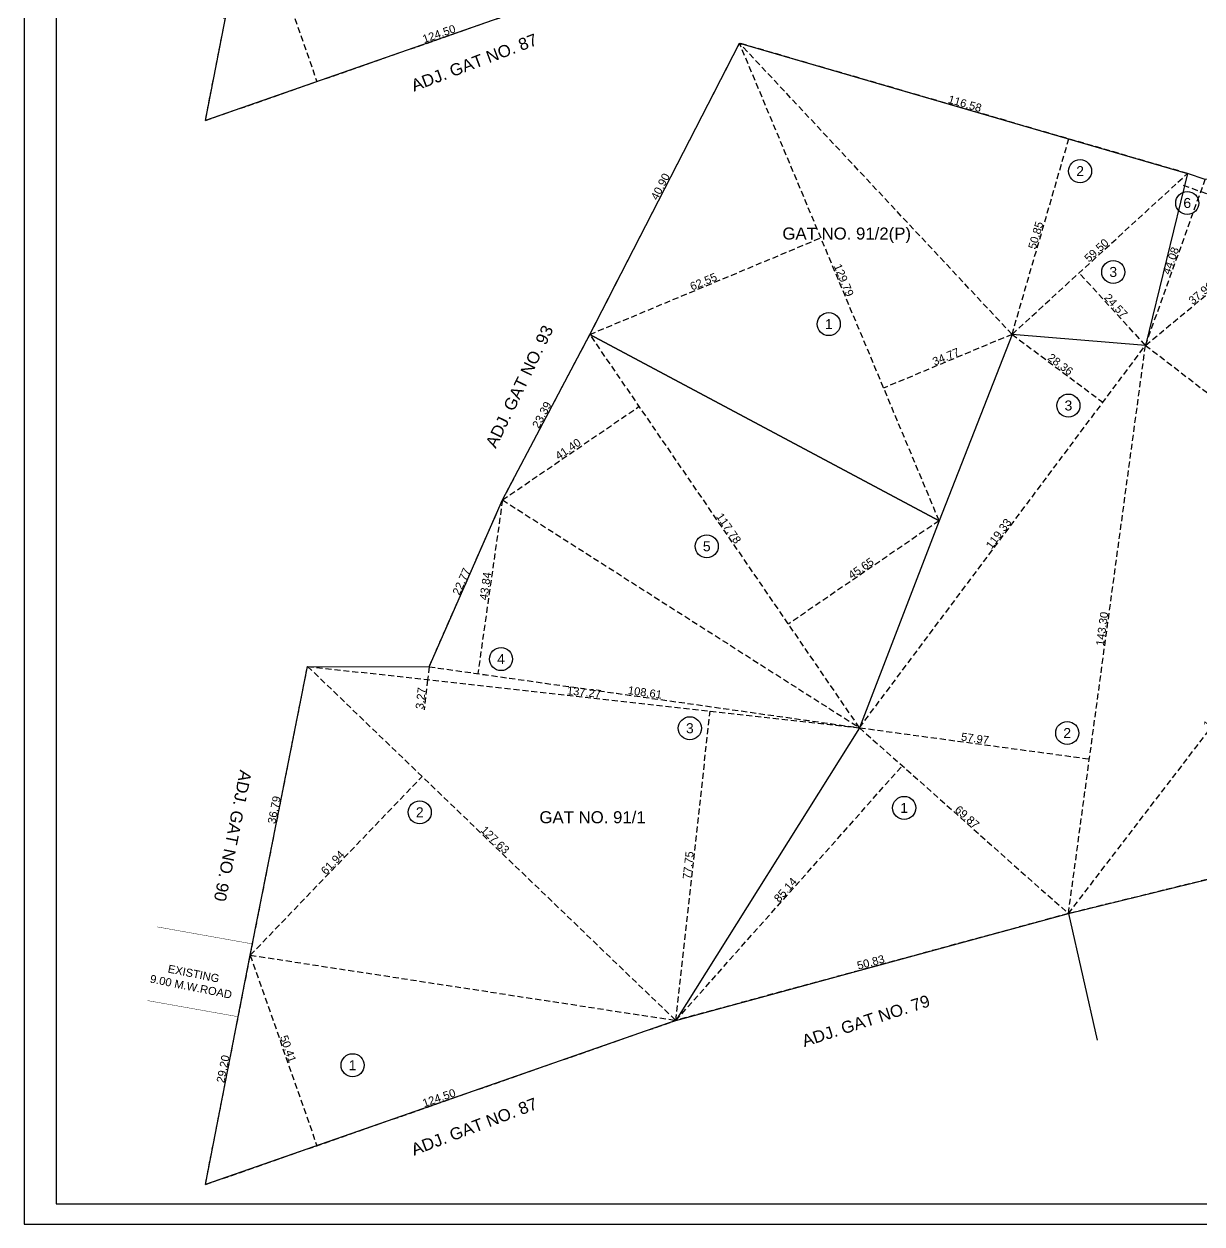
# Model space of a CAD drawing. Header units: millimetres. Extents: x 9625 to 10808, y -1607 to -1252.
# Drawn here: x 9625.4 to 9772.5, y -1607.2 to -1457.3 of the extents above; entities that cross this region are included whole.
import ezdxf
from ezdxf.enums import TextEntityAlignment as Align

# ---------------------------------------------------------------- set-up
doc = ezdxf.new("R2010")
doc.units = ezdxf.units.MM
doc.header["$LTSCALE"] = 3
doc.header["$MEASUREMENT"] = 0
doc.header["$PDMODE"] = 35
doc.header["$PDSIZE"] = 1
doc.linetypes.add('HIDDEN', pattern=[0.375, 0.25, -0.125])
doc.layers.get('Defpoints').update_dxf_attribs({"linetype": 'HIDDEN'})
for name, color, linetype in [('DIM', 8, 'HIDDEN'), ('PLOT TEXT', 3, 'Continuous'), ('ROAD1', 4, 'Continuous'), ('Text', 3, 'Continuous'), ('TEXT-1', 3, 'Continuous'), ('WALL', 6, 'Continuous')]:
    doc.layers.add(name, color=color, linetype=linetype)
doc.styles.add('ARIAL', font='arial.ttf')
doc.styles.get("Standard").update_dxf_attribs({"font": 'arial.ttf'})
doc.dimstyles.new('ISO-25', dxfattribs={"dimtxt": 1, "dimasz": 1, "dimexe": 0, "dimexo": 0, "dimgap": 0.1, "dimtad": 1, "dimzin": 0, "dimdsep": 46, "dimtxsty": 'Standard', "dimblk": 'NONE', "dimcen": 2.5, "dimse1": 1, "dimse2": 1, "dimclrd": 256, "dimclre": 256, "dimclrt": 3, "dimadec": 0, "dimazin": 0, "dimtfac": 1, "dimtmove": 0, "dimatfit": 3, "dimfxl": 1, "dimarcsym": 0})

# ---------------------------------------------------------------- blocks, each defined once
blk = doc.blocks.new('*D1851')
at = {"layer": 'Defpoints', "color": 0}
for p in [(9653.66, -1440.69), (9653.66, -1440.69), (9648.04, -1469.35)]:
    blk.add_point(p, dxfattribs=at)
at = {"layer": 'DIM', "lineweight": -2}
blk.add_line((9648.04, -1469.35), (9653.66, -1440.69), dxfattribs=at)
at = {"layer": 'DIM', "color": 3, "insert": (9650.25, -1454.9), "char_height": 1, "attachment_point": 5, "rotation": 78.912}
blk.add_mtext('29.20', dxfattribs=at)
blk = doc.blocks.new('_None')
blk = doc.blocks.new('*D1787')
at = {"layer": 'Defpoints', "color": 0}
for p in [(9653.66, -1440.69), (9661.97, -1464.49), (9661.97, -1464.49)]:
    blk.add_point(p, dxfattribs=at)
at = {"layer": 'DIM', "lineweight": -2}
blk.add_line((9653.66, -1440.69), (9661.97, -1464.49), dxfattribs=at)
at = {"layer": 'DIM', "color": 3, "insert": (9658.39, -1452.39), "char_height": 1, "attachment_point": 5, "rotation": 289.2414}
blk.add_mtext('50.41', dxfattribs=at)
blk = doc.blocks.new('*D1786')
at = {"layer": 'Defpoints', "color": 0}
for p in [(9706.81, -1448.84), (9706.81, -1448.84), (9648.04, -1469.35)]:
    blk.add_point(p, dxfattribs=at)
at = {"layer": 'DIM', "lineweight": -2}
blk.add_line((9648.04, -1469.35), (9706.81, -1448.84), dxfattribs=at)
at = {"layer": 'DIM', "color": 3, "insert": (9677.23, -1458.52), "char_height": 1, "attachment_point": 5, "rotation": 19.2414}
blk.add_mtext('124.50', dxfattribs=at)
blk = doc.blocks.new('*D1785')
at = {"layer": 'Defpoints', "color": 0}
for p in [(9660.81, -1537.55), (9660.81, -1537.55), (9653.66, -1573.64)]:
    blk.add_point(p, dxfattribs=at)
at = {"layer": 'DIM', "lineweight": -2}
blk.add_line((9653.66, -1573.64), (9660.81, -1537.55), dxfattribs=at)
at = {"layer": 'DIM', "color": 3, "insert": (9656.64, -1555.48), "char_height": 1, "attachment_point": 5, "rotation": 78.7886}
blk.add_mtext('36.79', dxfattribs=at)
blk = doc.blocks.new('*D1784')
at = {"layer": 'Defpoints', "color": 0}
for p in [(9653.66, -1573.64), (9653.66, -1573.64), (9648.04, -1602.3)]:
    blk.add_point(p, dxfattribs=at)
at = {"layer": 'DIM', "lineweight": -2}
blk.add_line((9648.04, -1602.3), (9653.66, -1573.64), dxfattribs=at)
at = {"layer": 'DIM', "color": 3, "insert": (9650.25, -1587.85), "char_height": 1, "attachment_point": 5, "rotation": 78.912}
blk.add_mtext('29.20', dxfattribs=at)
blk = doc.blocks.new('*D1783')
at = {"layer": 'Defpoints', "color": 0}
for p in [(9755.86, -1568.44), (9706.81, -1581.79), (9706.81, -1581.79)]:
    blk.add_point(p, dxfattribs=at)
at = {"layer": 'DIM', "lineweight": -2}
blk.add_line((9755.86, -1568.44), (9706.81, -1581.79), dxfattribs=at)
at = {"layer": 'DIM', "color": 3, "insert": (9731.17, -1574.52), "char_height": 1, "attachment_point": 5, "rotation": 15.2187}
blk.add_mtext('50.83', dxfattribs=at)
blk = doc.blocks.new('*D1782')
at = {"layer": 'Defpoints', "color": 0}
for p in [(9833.27, -1549.43), (9755.86, -1568.44), (9755.86, -1568.44)]:
    blk.add_point(p, dxfattribs=at)
at = {"layer": 'DIM', "lineweight": -2}
blk.add_line((9833.27, -1549.43), (9755.86, -1568.44), dxfattribs=at)
at = {"layer": 'DIM', "color": 3, "insert": (9794.42, -1558.34), "char_height": 1, "attachment_point": 5, "rotation": 13.7986}
blk.add_mtext('79.72', dxfattribs=at)
blk = doc.blocks.new('*D1769')
at = {"layer": 'Defpoints', "color": 0}
for p in [(9714.77, -1459.69), (9714.77, -1459.69), (9696.08, -1496.07)]:
    blk.add_point(p, dxfattribs=at)
at = {"layer": 'DIM', "lineweight": -2}
blk.add_line((9696.08, -1496.07), (9714.77, -1459.69), dxfattribs=at)
at = {"layer": 'DIM', "color": 3, "insert": (9704.88, -1477.6), "char_height": 1, "attachment_point": 5, "rotation": 62.803}
blk.add_mtext('40.90', dxfattribs=at)
blk = doc.blocks.new('*D1768')
at = {"layer": 'Defpoints', "color": 0}
for p in [(9696.08, -1496.07), (9696.08, -1496.07), (9685.16, -1516.76)]:
    blk.add_point(p, dxfattribs=at)
at = {"layer": 'DIM', "lineweight": -2}
blk.add_line((9685.16, -1516.76), (9696.08, -1496.07), dxfattribs=at)
at = {"layer": 'DIM', "color": 3, "insert": (9690.08, -1506.13), "char_height": 1, "attachment_point": 5, "rotation": 62.1717}
blk.add_mtext('23.39', dxfattribs=at)
blk = doc.blocks.new('*D1767')
at = {"layer": 'Defpoints', "color": 0}
for p in [(9685.16, -1516.76), (9685.16, -1516.76), (9675.99, -1537.6)]:
    blk.add_point(p, dxfattribs=at)
at = {"layer": 'DIM', "lineweight": -2}
blk.add_line((9675.99, -1537.6), (9685.16, -1516.76), dxfattribs=at)
at = {"layer": 'DIM', "color": 3, "insert": (9680.03, -1526.94), "char_height": 1, "attachment_point": 5, "rotation": 66.2555}
blk.add_mtext('22.77', dxfattribs=at)
blk = doc.blocks.new('*D491')
at = {"layer": 'Defpoints', "color": 0}
for p in [(9780.1, -1485.32), (9780.1, -1485.32), (9765.49, -1497.44)]:
    blk.add_point(p, dxfattribs=at)
at = {"layer": 'DIM', "lineweight": -2}
blk.add_line((9765.49, -1497.44), (9780.1, -1485.32), dxfattribs=at)
at = {"layer": 'DIM', "color": 3, "insert": (9772.41, -1490.91), "char_height": 1, "attachment_point": 5, "rotation": 39.6728}
blk.add_mtext('37.96', dxfattribs=at)
blk = doc.blocks.new('*D489')
at = {"layer": 'Defpoints', "color": 0}
for p in [(9793.71, -1519.09), (9793.71, -1519.09), (9755.86, -1568.44)]:
    blk.add_point(p, dxfattribs=at)
at = {"layer": 'DIM', "lineweight": -2}
blk.add_line((9755.86, -1568.44), (9793.71, -1519.09), dxfattribs=at)
at = {"layer": 'DIM', "color": 3, "insert": (9774.31, -1543.4), "char_height": 1, "attachment_point": 5, "rotation": 52.5118}
blk.add_mtext('124.41', dxfattribs=at)
blk = doc.blocks.new('*D488')
at = {"layer": 'Defpoints', "color": 0}
for p in [(9765.49, -1497.44), (9833.27, -1549.43), (9833.27, -1549.43)]:
    blk.add_point(p, dxfattribs=at)
at = {"layer": 'DIM', "lineweight": -2}
blk.add_line((9765.49, -1497.44), (9833.27, -1549.43), dxfattribs=at)
at = {"layer": 'DIM', "color": 3, "insert": (9799.76, -1522.95), "char_height": 1, "attachment_point": 5, "rotation": 322.5118}
blk.add_mtext('170.84', dxfattribs=at)
blk = doc.blocks.new('*D487')
at = {"layer": 'Defpoints', "color": 0}
for p in [(9770.75, -1475.96), (9772.93, -1476.75), (9772.4, -1478.23)]:
    blk.add_point(p, dxfattribs=at)
at = {"layer": 'DIM', "lineweight": -2}
for p, q in [((9770.21, -1477.44), (9772.4, -1478.23)), ((9772.4, -1478.23), (9776.02, -1479.53))]:
    blk.add_line(p, q, dxfattribs=at)
at = {"layer": 'DIM', "color": 3, "insert": (9774.89, -1478.47), "char_height": 1, "attachment_point": 5, "rotation": 340.2228}
blk.add_mtext('4.65', dxfattribs=at)
blk = doc.blocks.new('*D486')
at = {"layer": 'Defpoints', "color": 0}
for p in [(9772.95, -1476.7), (9772.95, -1476.7), (9765.49, -1497.44)]:
    blk.add_point(p, dxfattribs=at)
at = {"layer": 'DIM', "lineweight": -2}
blk.add_line((9765.49, -1497.44), (9772.95, -1476.7), dxfattribs=at)
at = {"layer": 'DIM', "color": 3, "insert": (9768.65, -1486.87), "char_height": 1, "attachment_point": 5, "rotation": 70.2228}
blk.add_mtext('44.08', dxfattribs=at)
blk = doc.blocks.new('*D485')
at = {"layer": 'Defpoints', "color": 0}
for p in [(9729.76, -1545.22), (9758.48, -1549.12), (9758.48, -1549.12)]:
    blk.add_point(p, dxfattribs=at)
at = {"layer": 'DIM', "lineweight": -2}
blk.add_line((9729.76, -1545.22), (9758.48, -1549.12), dxfattribs=at)
at = {"layer": 'DIM', "color": 3, "insert": (9744.2, -1546.56), "char_height": 1, "attachment_point": 5, "rotation": 352.2696}
blk.add_mtext('57.97', dxfattribs=at)
blk = doc.blocks.new('*D484')
at = {"layer": 'Defpoints', "color": 0}
for p in [(9765.49, -1497.44), (9765.49, -1497.44), (9755.86, -1568.44)]:
    blk.add_point(p, dxfattribs=at)
at = {"layer": 'DIM', "lineweight": -2}
blk.add_line((9755.86, -1568.44), (9765.49, -1497.44), dxfattribs=at)
at = {"layer": 'DIM', "color": 3, "insert": (9760.07, -1532.86), "char_height": 1, "attachment_point": 5, "rotation": 82.2696}
blk.add_mtext('143.30', dxfattribs=at)
blk = doc.blocks.new('*D483')
at = {"layer": 'Defpoints', "color": 0}
for p in [(9748.82, -1496.07), (9760.17, -1504.56), (9760.17, -1504.56)]:
    blk.add_point(p, dxfattribs=at)
at = {"layer": 'DIM', "lineweight": -2}
blk.add_line((9748.82, -1496.07), (9760.17, -1504.56), dxfattribs=at)
at = {"layer": 'DIM', "color": 3, "insert": (9754.86, -1499.82), "char_height": 1, "attachment_point": 5, "rotation": 323.2064}
blk.add_mtext('28.36', dxfattribs=at)
blk = doc.blocks.new('*D482')
at = {"layer": 'Defpoints', "color": 0}
for p in [(9765.49, -1497.44), (9765.49, -1497.44), (9729.76, -1545.22)]:
    blk.add_point(p, dxfattribs=at)
at = {"layer": 'DIM', "lineweight": -2}
blk.add_line((9729.76, -1545.22), (9765.49, -1497.44), dxfattribs=at)
at = {"layer": 'DIM', "color": 3, "insert": (9747.14, -1520.97), "char_height": 1, "attachment_point": 5, "rotation": 53.2064}
blk.add_mtext('119.33', dxfattribs=at)
blk = doc.blocks.new('*D481')
at = {"layer": 'Defpoints', "color": 0}
for p in [(9735.11, -1549.98), (9735.11, -1549.98), (9706.81, -1581.79)]:
    blk.add_point(p, dxfattribs=at)
at = {"layer": 'DIM', "lineweight": -2}
blk.add_line((9706.81, -1581.79), (9735.11, -1549.98), dxfattribs=at)
at = {"layer": 'DIM', "color": 3, "insert": (9720.51, -1565.48), "char_height": 1, "attachment_point": 5, "rotation": 48.3342}
blk.add_mtext('85.14', dxfattribs=at)
blk = doc.blocks.new('*D480')
at = {"layer": 'Defpoints', "color": 0}
for p in [(9729.76, -1545.22), (9755.86, -1568.44), (9755.86, -1568.44)]:
    blk.add_point(p, dxfattribs=at)
at = {"layer": 'DIM', "lineweight": -2}
blk.add_line((9729.76, -1545.22), (9755.86, -1568.44), dxfattribs=at)
at = {"layer": 'DIM', "color": 3, "insert": (9743.21, -1556.38), "char_height": 1, "attachment_point": 5, "rotation": 318.3342}
blk.add_mtext('69.87', dxfattribs=at)
blk = doc.blocks.new('*D479')
at = {"layer": 'Defpoints', "color": 0}
for p in [(9724.94, -1484.01), (9724.94, -1484.01), (9696.08, -1496.07)]:
    blk.add_point(p, dxfattribs=at)
at = {"layer": 'DIM', "lineweight": -2}
blk.add_line((9696.08, -1496.07), (9724.94, -1484.01), dxfattribs=at)
at = {"layer": 'DIM', "color": 3, "insert": (9710.27, -1489.48), "char_height": 1, "attachment_point": 5, "rotation": 22.6802}
blk.add_mtext('62.55', dxfattribs=at)
blk = doc.blocks.new('*D478')
at = {"layer": 'Defpoints', "color": 0}
for p in [(9748.82, -1496.07), (9732.78, -1502.77), (9732.78, -1502.77)]:
    blk.add_point(p, dxfattribs=at)
at = {"layer": 'DIM', "lineweight": -2}
blk.add_line((9748.82, -1496.07), (9732.78, -1502.77), dxfattribs=at)
at = {"layer": 'DIM', "color": 3, "insert": (9740.56, -1498.86), "char_height": 1, "attachment_point": 5, "rotation": 22.6802}
blk.add_mtext('34.77', dxfattribs=at)
blk = doc.blocks.new('*D477')
at = {"layer": 'Defpoints', "color": 0}
for p in [(9714.77, -1459.69), (9714.77, -1459.69), (9739.71, -1519.35)]:
    blk.add_point(p, dxfattribs=at)
at = {"layer": 'DIM', "lineweight": -2}
blk.add_line((9739.71, -1519.35), (9714.77, -1459.69), dxfattribs=at)
at = {"layer": 'DIM', "color": 3, "insert": (9727.8, -1489.29), "char_height": 1, "attachment_point": 5, "rotation": 292.6802}
blk.add_mtext('129.79', dxfattribs=at)
blk = doc.blocks.new('*D476')
at = {"layer": 'Defpoints', "color": 0}
for p in [(9755.91, -1471.65), (9755.91, -1471.65), (9748.82, -1496.07)]:
    blk.add_point(p, dxfattribs=at)
at = {"layer": 'DIM', "lineweight": -2}
blk.add_line((9748.82, -1496.07), (9755.91, -1471.65), dxfattribs=at)
at = {"layer": 'DIM', "color": 3, "insert": (9751.78, -1483.69), "char_height": 1, "attachment_point": 5, "rotation": 73.7907}
blk.add_mtext('50.85', dxfattribs=at)
blk = doc.blocks.new('*D475')
at = {"layer": 'Defpoints', "color": 0}
for p in [(9714.77, -1459.69), (9714.77, -1459.69), (9770.75, -1475.96)]:
    blk.add_point(p, dxfattribs=at)
at = {"layer": 'DIM', "lineweight": -2}
blk.add_line((9770.75, -1475.96), (9714.77, -1459.69), dxfattribs=at)
at = {"layer": 'DIM', "color": 3, "insert": (9742.93, -1467.24), "char_height": 1, "attachment_point": 5, "rotation": 343.7907}
blk.add_mtext('116.58', dxfattribs=at)
blk = doc.blocks.new('*D474')
at = {"layer": 'Defpoints', "color": 0}
for p in [(9757.19, -1488.39), (9757.19, -1488.39), (9765.49, -1497.44)]:
    blk.add_point(p, dxfattribs=at)
at = {"layer": 'DIM', "lineweight": -2}
blk.add_line((9765.49, -1497.44), (9757.19, -1488.39), dxfattribs=at)
at = {"layer": 'DIM', "color": 3, "insert": (9761.79, -1492.5), "char_height": 1, "attachment_point": 5, "rotation": 312.5117}
blk.add_mtext('24.57', dxfattribs=at)
blk = doc.blocks.new('*D473')
at = {"layer": 'Defpoints', "color": 0}
for p in [(9770.75, -1475.96), (9770.75, -1475.96), (9748.82, -1496.07)]:
    blk.add_point(p, dxfattribs=at)
at = {"layer": 'DIM', "lineweight": -2}
blk.add_line((9748.82, -1496.07), (9770.75, -1475.96), dxfattribs=at)
at = {"layer": 'DIM', "color": 3, "insert": (9759.37, -1485.57), "char_height": 1, "attachment_point": 5, "rotation": 42.5117}
blk.add_mtext('59.50', dxfattribs=at)
blk = doc.blocks.new('*D472')
at = {"layer": 'Defpoints', "color": 0}
for p in [(9702.24, -1505.06), (9702.24, -1505.06), (9685.16, -1516.76)]:
    blk.add_point(p, dxfattribs=at)
at = {"layer": 'DIM', "lineweight": -2}
blk.add_line((9685.16, -1516.76), (9702.24, -1505.06), dxfattribs=at)
at = {"layer": 'DIM', "color": 3, "insert": (9693.35, -1510.4), "char_height": 1, "attachment_point": 5, "rotation": 34.4225}
blk.add_mtext('41.40', dxfattribs=at)
blk = doc.blocks.new('*D471')
at = {"layer": 'Defpoints', "color": 0}
for p in [(9739.71, -1519.35), (9720.88, -1532.26), (9720.88, -1532.26)]:
    blk.add_point(p, dxfattribs=at)
at = {"layer": 'DIM', "lineweight": -2}
blk.add_line((9739.71, -1519.35), (9720.88, -1532.26), dxfattribs=at)
at = {"layer": 'DIM', "color": 3, "insert": (9729.95, -1525.3), "char_height": 1, "attachment_point": 5, "rotation": 34.4225}
blk.add_mtext('45.65', dxfattribs=at)
blk = doc.blocks.new('*D470')
at = {"layer": 'Defpoints', "color": 0}
for p in [(9696.08, -1496.07), (9696.08, -1496.07), (9729.76, -1545.22)]:
    blk.add_point(p, dxfattribs=at)
at = {"layer": 'DIM', "lineweight": -2}
blk.add_line((9729.76, -1545.22), (9696.08, -1496.07), dxfattribs=at)
at = {"layer": 'DIM', "color": 3, "insert": (9713.42, -1520.3), "char_height": 1, "attachment_point": 5, "rotation": 304.4225}
blk.add_mtext('117.78', dxfattribs=at)
blk = doc.blocks.new('*D469')
at = {"layer": 'Defpoints', "color": 0}
for p in [(9685.16, -1516.76), (9682.08, -1538.46), (9682.08, -1538.46)]:
    blk.add_point(p, dxfattribs=at)
at = {"layer": 'DIM', "lineweight": -2}
blk.add_line((9685.16, -1516.76), (9682.08, -1538.46), dxfattribs=at)
at = {"layer": 'DIM', "color": 3, "insert": (9683.02, -1527.52), "char_height": 1, "attachment_point": 5, "rotation": 81.9314}
blk.add_mtext('43.84', dxfattribs=at)
blk = doc.blocks.new('*D468')
at = {"layer": 'Defpoints', "color": 0}
for p in [(9675.99, -1537.6), (9729.76, -1545.22), (9729.76, -1545.22)]:
    blk.add_point(p, dxfattribs=at)
at = {"layer": 'DIM', "lineweight": -2}
blk.add_line((9675.99, -1537.6), (9729.76, -1545.22), dxfattribs=at)
at = {"layer": 'DIM', "color": 3, "insert": (9702.96, -1540.81), "char_height": 1, "attachment_point": 5, "rotation": 351.9314}
blk.add_mtext('108.61', dxfattribs=at)
blk = doc.blocks.new('*D467')
at = {"layer": 'Defpoints', "color": 0}
for p in [(9675.99, -1537.6), (9675.81, -1539.22), (9675.81, -1539.22)]:
    blk.add_point(p, dxfattribs=at)
at = {"layer": 'DIM', "lineweight": -2}
for p, q in [((9675.99, -1537.6), (9675.81, -1539.22)), ((9675.81, -1539.22), (9675.39, -1543))]:
    blk.add_line(p, q, dxfattribs=at)
at = {"layer": 'DIM', "color": 3, "insert": (9674.94, -1541.54), "char_height": 1, "attachment_point": 5, "rotation": 83.6555}
blk.add_mtext('3.27', dxfattribs=at)
blk = doc.blocks.new('*D466')
at = {"layer": 'Defpoints', "color": 0}
for p in [(9711.11, -1543.15), (9711.11, -1543.15), (9706.81, -1581.79)]:
    blk.add_point(p, dxfattribs=at)
at = {"layer": 'DIM', "lineweight": -2}
blk.add_line((9706.81, -1581.79), (9711.11, -1543.15), dxfattribs=at)
at = {"layer": 'DIM', "color": 3, "insert": (9708.36, -1562.4), "char_height": 1, "attachment_point": 5, "rotation": 83.6555}
blk.add_mtext('77.75', dxfattribs=at)
blk = doc.blocks.new('*D465')
at = {"layer": 'Defpoints', "color": 0}
for p in [(9660.81, -1537.55), (9729.76, -1545.22), (9729.76, -1545.22)]:
    blk.add_point(p, dxfattribs=at)
at = {"layer": 'DIM', "lineweight": -2}
blk.add_line((9660.81, -1537.55), (9729.76, -1545.22), dxfattribs=at)
at = {"layer": 'DIM', "color": 3, "insert": (9695.35, -1540.78), "char_height": 1, "attachment_point": 5, "rotation": 353.6555}
blk.add_mtext('137.27', dxfattribs=at)
blk = doc.blocks.new('*D464')
at = {"layer": 'Defpoints', "color": 0}
for p in [(9675.12, -1551.32), (9675.12, -1551.32), (9653.66, -1573.64)]:
    blk.add_point(p, dxfattribs=at)
at = {"layer": 'DIM', "lineweight": -2}
blk.add_line((9653.66, -1573.64), (9675.12, -1551.32), dxfattribs=at)
at = {"layer": 'DIM', "color": 3, "insert": (9663.95, -1562.06), "char_height": 1, "attachment_point": 5, "rotation": 46.1241}
blk.add_mtext('61.94', dxfattribs=at)
blk = doc.blocks.new('*D463')
at = {"layer": 'Defpoints', "color": 0}
for p in [(9660.81, -1537.55), (9706.81, -1581.79), (9706.81, -1581.79)]:
    blk.add_point(p, dxfattribs=at)
at = {"layer": 'DIM', "lineweight": -2}
blk.add_line((9660.81, -1537.55), (9706.81, -1581.79), dxfattribs=at)
at = {"layer": 'DIM', "color": 3, "insert": (9684.24, -1559.23), "char_height": 1, "attachment_point": 5, "rotation": 316.1241}
blk.add_mtext('127.63', dxfattribs=at)
blk = doc.blocks.new('*D462')
at = {"layer": 'Defpoints', "color": 0}
for p in [(9653.66, -1573.64), (9661.97, -1597.44), (9661.97, -1597.44)]:
    blk.add_point(p, dxfattribs=at)
at = {"layer": 'DIM', "lineweight": -2}
blk.add_line((9653.66, -1573.64), (9661.97, -1597.44), dxfattribs=at)
at = {"layer": 'DIM', "color": 3, "insert": (9658.39, -1585.34), "char_height": 1, "attachment_point": 5, "rotation": 289.2414}
blk.add_mtext('50.41', dxfattribs=at)
blk = doc.blocks.new('*D461')
at = {"layer": 'Defpoints', "color": 0}
for p in [(9706.81, -1581.79), (9706.81, -1581.79), (9648.04, -1602.3)]:
    blk.add_point(p, dxfattribs=at)
at = {"layer": 'DIM', "lineweight": -2}
blk.add_line((9648.04, -1602.3), (9706.81, -1581.79), dxfattribs=at)
at = {"layer": 'DIM', "color": 3, "insert": (9677.23, -1591.47), "char_height": 1, "attachment_point": 5, "rotation": 19.2414}
blk.add_mtext('124.50', dxfattribs=at)

msp = doc.modelspace()

# ---------------------------------------------------------------- linework, layer by layer
at = {"layer": 'DIM'}
for p, q in [((9748.8156, -1496.068), (9714.7731, -1459.6936)), ((9685.1601, -1516.7578), (9729.7595, -1545.2207)), ((9675.9924, -1537.5986), (9729.7595, -1545.2207)), ((9653.6588, -1573.6405), (9706.8129, -1581.7854))]:
    msp.add_line(p, q, dxfattribs=at)
at = {"layer": 'ROAD1', "color": 4, "lineweight": 40, "ltscale": 5, "const_width": 0.05, "elevation": -0.2335}
for points in [[(9653.938, -1572.2321), (9642.0376, -1570.1022)], [(9652.152, -1581.3295), (9640.8176, -1579.3091)]]:
    msp.add_lwpolyline(points, dxfattribs=at)
at = {"layer": 'Text', "linetype": 'Continuous'}
for centre in [(9757.3199, -1475.6756), (9770.7046, -1479.6593), (9761.4594, -1488.2782), (9725.9269, -1494.7895), (9755.8603, -1504.9653), (9710.6801, -1522.5515), (9684.9801, -1536.6376), (9708.5657, -1545.2861), (9755.7077, -1545.8811), (9674.8261, -1555.7845), (9735.3437, -1555.2326), (9666.4378, -1587.385)]:
    msp.add_circle(centre, 1.4393, dxfattribs=at)
at = {"layer": 'WALL'}
for p, q in [((9648.0425, -1469.3488), (9653.6588, -1440.6903)), ((9706.8129, -1448.8351), (9648.0425, -1469.3488)), ((9755.8556, -1568.4436), (9759.4374, -1584.2464))]:
    msp.add_line(p, q, dxfattribs=at)
at = {"layer": 'WALL', "color": 8}
msp.add_lwpolyline([(9625.386, -1607.225), (10070.386, -1607.225), (10070.386, -1312.225), (9625.386, -1312.225)], close=True, dxfattribs=at)
at = {"layer": 'WALL'}
for points in [[(9629.386, -1604.725), (10067.886, -1604.725), (10067.886, -1314.725), (9629.386, -1314.725)], [(9926.5932, -1511.3445), (9913.2156, -1451.0605), (9847.5514, -1463.1608), (9799.8776, -1471.8406), (9772.9516, -1476.7016), (9770.7453, -1475.9649), (9765.4936, -1497.4429), (9748.8156, -1496.068), (9739.7053, -1519.3538), (9729.7595, -1545.2207), (9706.8129, -1581.7854), (9755.8556, -1568.4436), (9833.2734, -1549.4299), (9881.1095, -1532.9294), (9896.2595, -1526.6138), (9913.118, -1518.2035)], [(9714.7731, -1459.6936), (9770.7453, -1475.9649), (9765.4936, -1497.4429), (9748.8156, -1496.068), (9739.7053, -1519.3538), (9696.079, -1496.0731)], [(9696.079, -1496.0731), (9739.7053, -1519.3538), (9729.7595, -1545.2207), (9706.8129, -1581.7854), (9648.0425, -1602.2991), (9653.6588, -1573.6405), (9660.8115, -1537.5546), (9675.9924, -1537.5986), (9685.1601, -1516.7578), (9696.079, -1496.0731)]]:
    msp.add_lwpolyline(points, close=True, dxfattribs=at)

# ---------------------------------------------------------------- texts
at = {"layer": 'PLOT TEXT', "linetype": 'Continuous', "insert": (9646.417, -1576.7646), "char_height": 1, "attachment_point": 5, "rotation": 348.690068, "style": 'ARIAL'}
msp.add_mtext('\\A1;EXISTING \\P9.00 M.W.ROAD', dxfattribs=at)
at = {"layer": 'Text', "linetype": 'Continuous', "char_height": 1.25, "attachment_point": 5, "style": 'ARIAL'}
for s, insert in [('\\A1;2', (9757.3199, -1475.6756)), ('\\A1;6', (9770.7046, -1479.6593)), ('\\A1;3', (9761.4594, -1488.2782)), ('\\A1;1', (9725.9269, -1494.7895)), ('\\A1;3', (9755.8603, -1504.9653)), ('\\A1;5', (9710.6801, -1522.5515)), ('\\A1;4', (9684.9801, -1536.6376)), ('\\A1;3', (9708.5657, -1545.2861)), ('\\A1;2', (9755.7077, -1545.8811)), ('\\A1;1', (9735.3437, -1555.2326)), ('\\A1;2', (9674.8261, -1555.7845)), ('\\A1;1', (9666.4378, -1587.385))]:
    msp.add_mtext(s, dxfattribs=dict(at, insert=insert))
at = {"layer": 'TEXT-1', "style": 'ARIAL'}
for s, rotation, p in [('ADJ. GAT NO. 87', 1820.766788, (9681.627, -1462.0944)), ('GAT NO. 91/2(P)', 360, (9728.1626, -1483.4692)), ('ADJ. GAT NO. 93', 784.215581, (9687.2741, -1502.577)), ('ADJ. GAT NO. 90', 618.641245, (9651.467, -1558.7244)), ('GAT NO. 91/1', 360, (9696.412, -1556.3998)), ('ADJ. GAT NO. 79', 1818.001712, (9730.5578, -1581.8394)), ('ADJ. GAT NO. 87', 1820.766788, (9681.627, -1595.0447))]:
    msp.add_text(s, height=1.5, rotation=rotation, dxfattribs=at).set_placement(p, align=Align.MIDDLE_CENTER)

# ---------------------------------------------------------------- dimensions: what is measured, and where the dimension line sits
at = {"layer": 'DIM'}
for p1, p2, picture, middle in [((9648.0425, -1469.3488), (9653.6588, -1440.6903), '*D1851', (9650.2515, -1454.9021)), ((9696.079, -1496.0731), (9714.7731, -1459.6936), '*D1769', (9704.883, -1477.6043)), ((9685.1601, -1516.7578), (9696.079, -1496.0731), '*D1768', (9690.0793, -1506.1303)), ((9675.9924, -1537.5986), (9685.1601, -1516.7578), '*D1767', (9680.0252, -1526.9358)), ((9653.6588, -1573.6405), (9660.8115, -1537.5546), '*D1785', (9656.6359, -1555.4788)), ((9833.2734, -1549.4299), (9755.8556, -1568.4436), '*D1782', (9794.4188, -1558.3438)), ((9755.8556, -1568.4436), (9706.8129, -1581.7854), '*D1783', (9731.1738, -1574.525)), ((9648.0425, -1602.2991), (9653.6588, -1573.6405), '*D1784', (9650.2515, -1587.8524))]:
    dim = msp.add_aligned_dim(p1=p1, p2=p2, distance=0, dimstyle='ISO-25', dxfattribs=at)
    dim.commit()
    dim.dimension.update_dxf_attribs({"geometry": picture, "text_midpoint": middle})
for p1, p2, distance, picture, middle in [((9653.6588, -1440.6903), (9661.9657, -1464.4889), 0, '*D1787', (9658.3887, -1452.3884)), ((9648.0425, -1469.3488), (9706.8129, -1448.8351), 0, '*D1786', (9677.2265, -1458.5155)), ((9770.7453, -1475.9649), (9714.7731, -1459.6936), 0, '*D475', (9742.9297, -1467.2429)), ((9748.8156, -1496.068), (9755.913, -1471.6531), 0, '*D476', (9751.778, -1483.6901)), ((9748.8156, -1496.068), (9770.7453, -1475.9649), 0, '*D473', (9759.3679, -1485.5663)), ((9765.4936, -1497.4429), (9772.9516, -1476.7016), 0, '*D486', (9768.648, -1486.8656)), ((9770.7453, -1475.9649), (9772.9336, -1476.7517), -1.5676, '*D487', (9774.8895, -1478.472)), ((9696.079, -1496.0731), (9724.9365, -1484.0135), 0, '*D479', (9710.2723, -1489.4799)), ((9765.4936, -1497.4429), (9780.1039, -1485.3249), 0, '*D491', (9772.4087, -1490.9137)), ((9765.4936, -1497.4429), (9757.1932, -1488.3882), 0, '*D474', (9761.7935, -1492.5029)), ((9748.8156, -1496.068), (9732.7754, -1502.7712), 0, '*D478', (9740.5599, -1498.8559)), ((9748.8156, -1496.068), (9760.1703, -1504.5604), 0, '*D483', (9754.8588, -1499.8249)), ((9729.7595, -1545.2207), (9765.4936, -1497.4429), 0, '*D482', (9747.1374, -1520.9659)), ((9755.8556, -1568.4436), (9765.4936, -1497.4429), 0, '*D484', (9760.0692, -1532.861)), ((9765.4936, -1497.4429), (9833.2734, -1549.4299), 0, '*D488', (9799.7551, -1522.9519)), ((9685.1601, -1516.7578), (9702.2352, -1505.0564), 0, '*D472', (9693.3525, -1510.4035)), ((9685.1601, -1516.7578), (9682.0833, -1538.4621), 0, '*D469', (9683.0168, -1527.5242)), ((9739.7053, -1519.3538), (9720.8759, -1532.2574), 0, '*D471', (9729.9454, -1525.3019)), ((9755.8556, -1568.4436), (9793.7123, -1519.0866), 0, '*D489', (9774.3062, -1543.3987)), ((9660.8115, -1537.5546), (9706.8129, -1581.7854), 0, '*D463', (9684.2356, -1559.2296)), ((9675.9924, -1537.5986), (9675.8118, -1539.2224), 0, '*D467', (9674.9396, -1541.5387)), ((9675.9924, -1537.5986), (9729.7595, -1545.2207), 0, '*D468', (9702.9617, -1540.8051)), ((9706.8129, -1581.7854), (9711.109, -1543.147), 0, '*D466', (9708.3561, -1562.399)), ((9729.7595, -1545.2207), (9758.4788, -1549.1193), 0, '*D485', (9744.2013, -1546.565)), ((9729.7595, -1545.2207), (9755.8556, -1568.4436), 0, '*D480', (9743.2135, -1556.376)), ((9706.8129, -1581.7854), (9735.1125, -1549.9844), 0, '*D481', (9720.5066, -1565.479)), ((9653.6588, -1573.6405), (9675.124, -1551.3162), 0, '*D464', (9663.9513, -1562.0552)), ((9653.6588, -1573.6405), (9661.9657, -1597.4392), 0, '*D462', (9658.3887, -1585.3386)), ((9648.0425, -1602.2991), (9706.8129, -1581.7854), 0, '*D461', (9677.2265, -1591.4657))]:
    dim = msp.add_aligned_dim(p1=p1, p2=p2, distance=distance, dimstyle='ISO-25', override={"dimlfac": 2}, dxfattribs=at)
    dim.commit()
    dim.dimension.update_dxf_attribs({"geometry": picture, "text_midpoint": middle})
for p1, p2, text, picture, middle in [((9739.7053, -1519.3538), (9714.7731, -1459.6936), '129.79', '*D477', (9727.8025, -1489.2883)), ((9729.7595, -1545.2207), (9696.079, -1496.0731), '117.78', '*D470', (9713.4229, -1520.3017)), ((9660.8115, -1537.5546), (9729.7595, -1545.2207), '137.27', '*D465', (9695.353, -1540.7805))]:
    dim = msp.add_aligned_dim(p1=p1, p2=p2, distance=0, text=text, dimstyle='ISO-25', override={"dimlfac": 2, "dimtxsty": 'Standard'}, dxfattribs=at)
    dim.commit()
    dim.dimension.update_dxf_attribs({"geometry": picture, "text_midpoint": middle})

doc.saveas('drawing.dxf')
